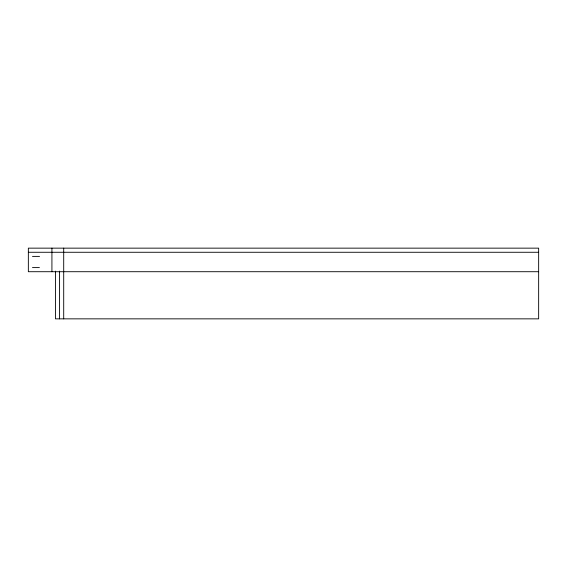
<?xml version="1.0" encoding="UTF-8"?>
<svg xmlns="http://www.w3.org/2000/svg" width="567" height="567" viewBox="0 0 567 567"><rect width="100%" height="100%" fill="white"/><g stroke="black" fill="none" stroke-linecap="round" stroke-linejoin="round"><path stroke-width="0.85" d="M28.35 252.272L538.65 252.272M32.475 256.397L39.548 256.397M32.475 267.589L39.414 267.589M538.65 271.713L28.35 271.713L28.35 248.148L538.65 248.148L538.65 318.852L55.453 318.852L55.453 271.125M63.702 248.148L63.702 318.852M59.578 271.125L59.578 318.852M51.923 248.148L51.923 271.713"/></g></svg>
